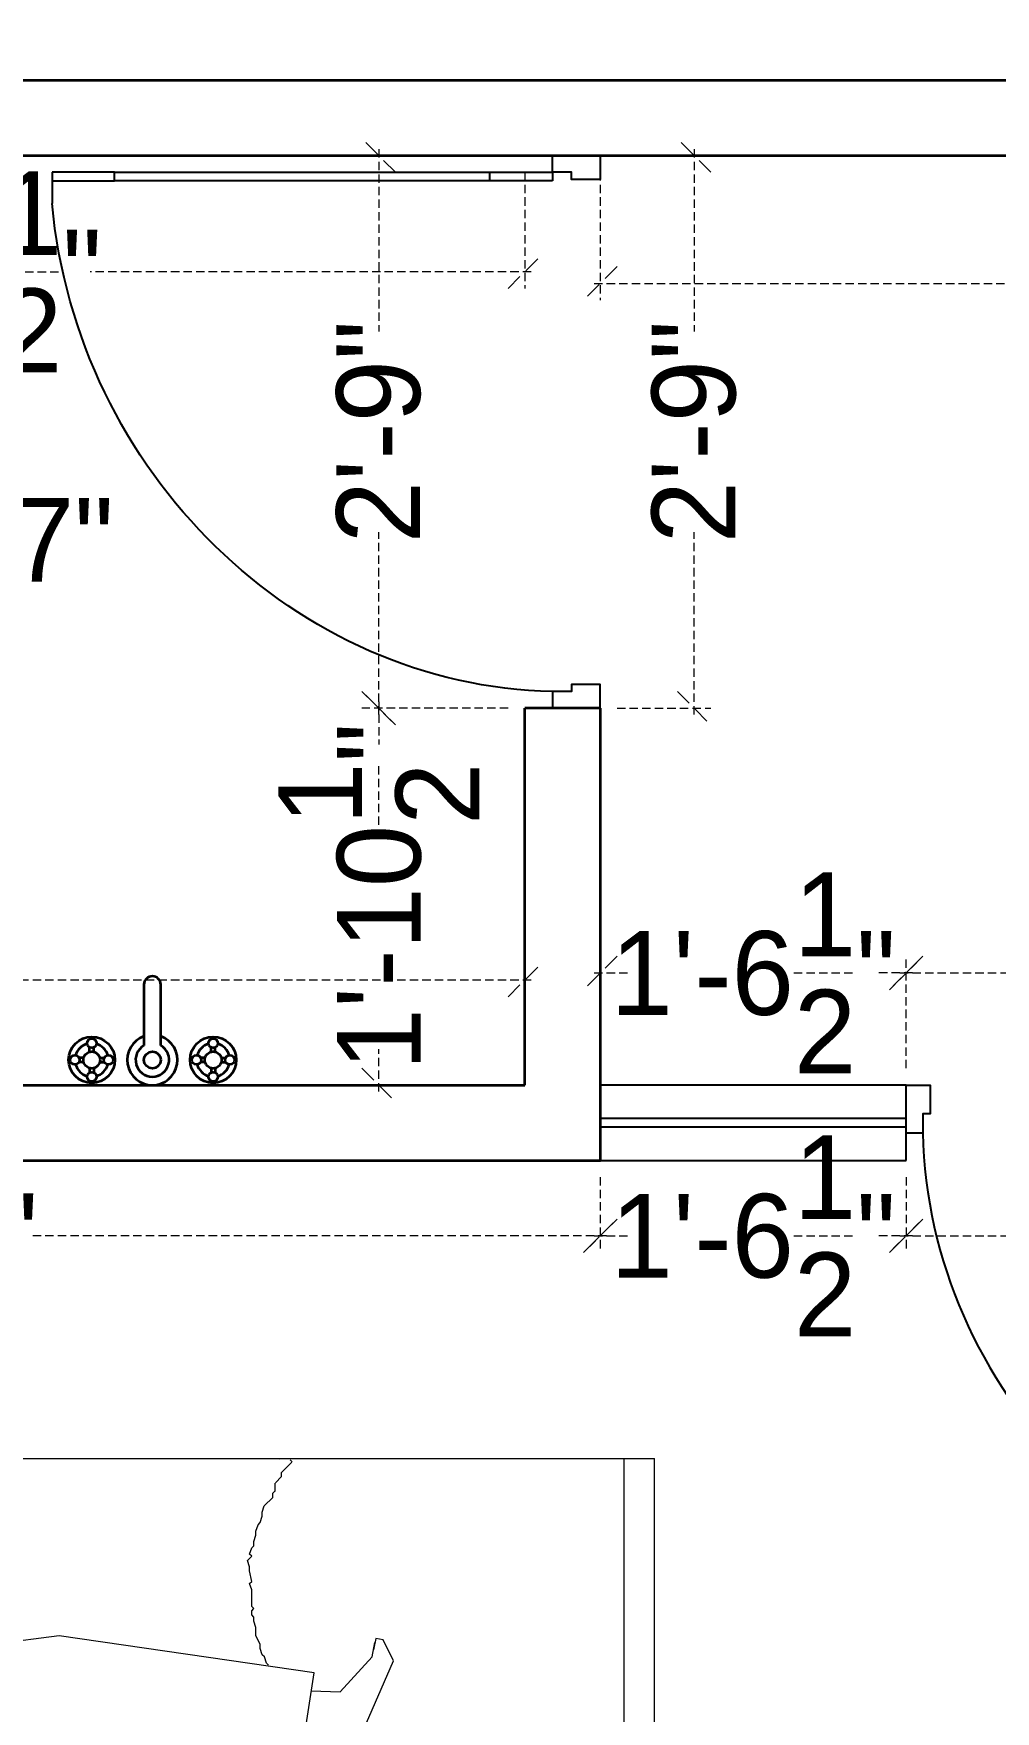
# Model space of a CAD drawing. Header units: millimetres. Extents: x -6808 to 215771, y -89660 to -16303.
# Drawn here: x 107699.4 to 107756.8, y -49524.8 to -49424.6 of the extents above; entities that cross this region are included whole.
import ezdxf

# ---------------------------------------------------------------- set-up
doc = ezdxf.new("R2010")
doc.units = ezdxf.units.MM
doc.header["$PDMODE"] = 35
doc.linetypes.add('DASHED', pattern=[0.75, 0.5, -0.25])
doc.layers.get('0').update_dxf_attribs({"color": 8})
for name, color, linetype, lineweight in [('A- FUR', 34, 'Continuous', 0), ('dim2', 6, 'Continuous', 20), ('FURNITURE 2', 33, 'Continuous', 25), ('furnitures', 12, 'Continuous', 13), ('text', 7, 'Continuous', 25), ('wall', 7, 'Continuous', 35), ('wokg dim', 152, 'DASHED', 18)]:
    doc.layers.add(name, color=color, linetype=linetype, lineweight=lineweight)
doc.layers.add('AR.furniture', color=7, linetype='Continuous', lineweight=35, true_color=0x009e9e)
doc.layers.add('furniture', color=7, linetype='Continuous', lineweight=5, true_color=0xe57b2a)
doc.layers.add('NET 01', color=8, linetype='Continuous')
doc.layers.add('WIN', color=5, linetype='Continuous')
doc.styles.add('SAJ', font='eurr____.ttf')
doc.dimstyles.new('SAJ', dxfattribs={"dimtxt": 5, "dimasz": 2, "dimexe": 1, "dimexo": 1, "dimgap": 0.09375, "dimtad": 0, "dimdec": 1, "dimzin": 0, "dimdsep": 46, "dimlunit": 4, "dimtxsty": 'SAJ', "dimblk": 'OBLIQUE', "dimcen": 0.125, "dimdle": 0.375, "dimadec": 0, "dimazin": 0, "dimtfac": 1, "dimtdec": 1, "dimtofl": 0, "dimtmove": 0, "dimatfit": 3, "dimldrblk": 'OBLIQUE', "dimfxl": 1, "dimtolj": 1, "dimtzin": 0, "dimlwd": 5, "dimlwe": 5, "dimarcsym": 1})

# ---------------------------------------------------------------- blocks, each defined once
blk = doc.blocks.new('QEWFWE')
at = {"layer": 'NET 01'}
for p, q in [((238503.45, 15011.85), (238503.45, 15015.77)), ((238503.45, 15015.77), (238505.41, 15015.77)), ((238503.98, 15015.77), (238503.98, 15011.85)), ((238503.98, 15011.85), (238503.45, 15011.85)), ((238503.45, 15011.85), (238503.45, 14988.32)), ((238503.98, 14988.32), (238503.98, 15011.85)), ((238503.45, 14988.32), (238503.45, 14984.4)), ((238503.98, 14988.32), (238503.45, 14988.32)), ((238503.98, 14984.4), (238503.98, 14988.32)), ((238503.45, 14984.4), (238503.98, 14984.4))]:
    blk.add_line(p, q, dxfattribs=at)
for points in [[(238503.45, 14984.4), (238502.4, 14984.4), (238502.4, 14981.4), (238503.9, 14981.4), (238503.9, 14982.9), (238503.9, 14983.2), (238503.45, 14983.2)], [(238536.02, 14984.4), (238537.07, 14984.4), (238537.07, 14981.4), (238535.57, 14981.4), (238535.57, 14982.9), (238535.57, 14983.2), (238536.02, 14983.2)]]:
    blk.add_lwpolyline(points, close=True, dxfattribs=at)
blk.add_ellipse((238504.18, 14985.62), major_axis=(-29.27, 13.54), ratio=0.925766, start_param=-2.718612, end_param=-1.204625, dxfattribs=at)
blk = doc.blocks.new('_Oblique')
at = {"color": 0, "linetype": 'ByBlock', "lineweight": -2}
blk.add_line((-0.5, -0.5), (0.5, 0.5), dxfattribs=at)
blk = doc.blocks.new('*D626')
at = {"layer": 'Defpoints', "color": 0, "transparency": 16777216}
for p in [(107928.21, -49402.83), (107652.21, -49427.41), (107928.21, -49427.41)]:
    blk.add_point(p, dxfattribs=at)
at = {"layer": 'dim2', "color": 0, "linetype": 'DASHED', "lineweight": 5, "transparency": 16777216}
for p, q in [((107652.21, -49426.41), (107652.21, -49401.83)), ((107928.21, -49426.41), (107928.21, -49401.83)), ((107651.84, -49402.83), (107781.12, -49402.83)), ((107928.59, -49402.83), (107799.31, -49402.83))]:
    blk.add_line(p, q, dxfattribs=at)
at = {"layer": 'dim2', "color": 0, "lineweight": 5, "transparency": 16777216, "xscale": 2, "yscale": 2, "zscale": 2, "rotation": 180}
blk.add_blockref('_Oblique', (107652.21, -49402.83), dxfattribs=at)
at = {"layer": 'dim2', "color": 0, "lineweight": 5, "transparency": 16777216, "xscale": 2, "yscale": 2, "zscale": 2}
blk.add_blockref('_Oblique', (107928.21, -49402.83), dxfattribs=at)
at = {"layer": 'dim2', "color": 0, "transparency": 16777216, "insert": (107790.21, -49402.83), "char_height": 12, "attachment_point": 5, "style": 'SAJ'}
blk.add_mtext("\\A1;23'", dxfattribs=at)
blk = doc.blocks.new('A$C1A9968DB')
at = {"layer": 'furniture', "ltscale": 0.5}
for p, q in [((7.524, 48.637), (8.851, 49.465)), ((8.851, 49.465), (10.509, 49.465)), ((10.509, 49.465), (11.117, 47.699)), ((6.881, 47.337), (7.524, 48.637)), ((3.848, 45.671), (6.881, 47.337)), ((11.117, 47.699), (10.648, 46.106)), ((3.848, 45.671), (0, 41.681)), ((8.701, 45.773), (4.853, 41.783)), ((10.648, 46.106), (8.701, 45.773)), ((11.924, 43.211), (4.853, 41.783)), ((0.296, 40.351), (0, 41.681)), ((0.296, 40.351), (4.883, 39.317)), ((4.883, 39.317), (7.695, 38.873)), ((7.695, 38.873), (9.682, 38.934)), ((9.684, 38.873), (9.98, 29.12)), ((25.343, 38.154), (24.778, 33.849)), ((17.559, 36.804), (16.623, 36.511)), ((22.855, 36.804), (17.559, 36.804)), ((17.59, 36.808), (17.948, 35.509)), ((10.346, 36.284), (10.424, 34.452)), ((15.304, 35.969), (15.149, 35.891)), ((15.459, 36.124), (15.304, 35.969)), ((15.615, 36.124), (15.459, 36.124)), ((15.537, 36.047), (15.692, 36.202)), ((15.692, 36.202), (15.847, 36.279)), ((15.847, 36.279), (16.003, 36.279)), ((16.003, 36.279), (16.313, 36.434)), ((16.313, 36.434), (16.469, 36.512)), ((16.469, 36.512), (16.624, 36.512)), ((16.701, 36.434), (16.658, 36.522)), ((16.857, 36.279), (16.701, 36.434)), ((16.934, 36.124), (16.857, 36.279)), ((16.934, 35.814), (16.934, 36.124)), ((14.761, 35.194), (14.683, 35.039)), ((14.683, 35.039), (14.683, 34.884)), ((14.838, 35.349), (14.761, 35.194)), ((14.993, 35.581), (14.838, 35.504)), ((14.838, 35.504), (14.838, 35.349)), ((15.071, 35.736), (14.993, 35.581)), ((15.149, 35.891), (15.071, 35.736)), ((15.304, 35.039), (15.459, 35.116)), ((15.304, 34.884), (15.304, 35.039)), ((15.459, 35.271), (15.537, 35.426)), ((15.459, 35.116), (15.459, 35.271)), ((15.537, 35.426), (15.692, 35.504)), ((15.692, 35.504), (15.813, 35.625)), ((17, 35.683), (16.934, 35.814)), ((18.542, 35.291), (19.186, 33.721)), ((14.683, 34.884), (14.838, 34.806)), ((14.744, 34.853), (14.715, 34.009)), ((14.838, 34.806), (15.149, 34.806)), ((15.149, 34.806), (15.304, 34.884)), ((24.778, 33.849), (18.922, 34.365)), ((21.375, 31.484), (20.947, 34.186)), ((14.715, 34.009), (14.715, 33.418)), ((18.711, 34.009), (19.341, 33.643)), ((19.341, 33.643), (18.711, 33.418)), ((21.819, 27.051), (21.375, 31.484)), ((9.98, 29.12), (9.684, 27.199)), ((9.684, 27.199), (10.276, 26.608)), ((8.796, 17.445), (9.996, 26.886)), ((10.276, 26.608), (15.307, 26.016)), ((15.307, 26.016), (21.819, 27.051)), ((21.819, 27.051), (22.707, 21.583)), ((15.159, 22.913), (13.975, 12.568)), ((16.491, 22.913), (15.159, 22.913)), ((17.823, 20.401), (16.491, 22.913)), ((22.707, 21.583), (22.115, 21.14)), ((22.115, 21.14), (22.855, 20.253)), ((17.823, 15.524), (17.823, 20.401)), ((22.855, 20.253), (21.375, 15.524)), ((10.72, 4.145), (8.796, 17.445)), ((18.859, 15.081), (17.823, 15.524)), ((21.375, 15.524), (18.859, 15.081)), ((13.975, 12.568), (14.567, 4.736)), ((14.567, 4.736), (10.72, 4.145)), ((14.482, 4.723), (14.558, 3.386)), ((11.666, 4.29), (11.705, 2.781)), ((11.705, 2.781), (9.887, 1.107)), ((14.558, 3.386), (15.165, 2.638)), ((15.165, 2.638), (15.129, 1.677)), ((9.887, 1.107), (9.138, 0.965)), ((13.732, 1.575), (10.101, 0)), ((15.053, 1.648), (13.732, 1.575)), ((10.101, 0), (9, 0.535))]:
    blk.add_line(p, q, dxfattribs=at)
blk.add_lwpolyline([(9, 0.535), (8.926, 0.924), (9.512, 1.036)], dxfattribs=at)
for centre, radius, start, end in [((18.058, 36.38), 7.498, 13.68724, 89.70433), ((11.382, 31.162), 5.226, 49.90029, 101.4337), ((11.46, 29.921), 5.226, 51.46202, 101.4337), ((16.636, 31.025), 4.672, 65.91342, 100.13711), ((11.46, 29.33), 5.226, 51.46202, 101.4337), ((16.713, 29.785), 4.672, 64.68646, 115.31354), ((16.713, 29.194), 4.672, 64.68646, 115.31354)]:
    blk.add_arc(centre, radius, start, end, dxfattribs=at)
at = {"layer": 'furniture', "ltscale": 0.5, "extrusion": (1.33e-14, -5.24506e-16, -1)}
blk.add_ellipse((14.992, 43.847), major_axis=(0, -4.194), ratio=0.740098, start_param=4.712389, end_param=10.995574, dxfattribs=at)
at = {"layer": 'furniture', "ltscale": 0.5, "extrusion": (1.32939e-14, -5.4405e-16, -1)}
blk.add_ellipse((19.382, 14.937), major_axis=(-0.513, -3.715), ratio=0.422098, start_param=4.512692, end_param=7.948784, dxfattribs=at)
blk = doc.blocks.new('ertergrgr')
at = {"layer": 'furnitures', "color": 27, "ltscale": 50}
for p, q in [((-766411.401, 424368.939), (-766482.814, 424368.939)), ((-766482.814, 424290.018), (-766482.814, 424368.939)), ((-766411.401, 424367.146), (-766482.814, 424367.146)), ((-766482.613, 424347.538), (-766482.731, 424347.42)), ((-766481.981, 424346.904), (-766482.601, 424347.524)), ((-766482.731, 424346.789), (-766482.731, 424346.789)), ((-766481.733, 424346.904), (-766481.981, 424346.904)), ((-766481.382, 424346.545), (-766481.754, 424346.916)), ((-766480.865, 424346.533), (-766481.361, 424346.532)), ((-766480.757, 424346.387), (-766480.881, 424346.511)), ((-766480.509, 424346.387), (-766480.757, 424346.387)), ((-766480.014, 424345.891), (-766480.509, 424346.387)), ((-766479.642, 424345.767), (-766480.014, 424345.891)), ((-766479.394, 424345.767), (-766479.642, 424345.767)), ((-766479.022, 424345.643), (-766479.394, 424345.767)), ((-766478.898, 424345.52), (-766479.022, 424345.643)), ((-766478.526, 424345.396), (-766478.898, 424345.52)), ((-766471.83, 424345.645), (-766472.326, 424345.397)), ((-766471.582, 424345.645), (-766471.83, 424345.645)), ((-766471.21, 424345.769), (-766471.582, 424345.645)), ((-766471.086, 424345.893), (-766471.21, 424345.769)), ((-766470.714, 424346.018), (-766471.086, 424345.893)), ((-766470.59, 424346.142), (-766470.714, 424346.018)), ((-766478.278, 424345.396), (-766478.526, 424345.396)), ((-766477.906, 424345.272), (-766478.278, 424345.396)), ((-766477.658, 424345.272), (-766477.906, 424345.272)), ((-766477.534, 424345.148), (-766477.658, 424345.272)), ((-766477.162, 424345.024), (-766477.534, 424345.148)), ((-766477.038, 424345.148), (-766477.162, 424345.024)), ((-766476.79, 424344.9), (-766477.038, 424345.148)), ((-766476.418, 424345.024), (-766476.79, 424344.9)), ((-766476.17, 424345.024), (-766476.418, 424345.024)), ((-766475.55, 424345.148), (-766476.17, 424345.024)), ((-766475.426, 424345.024), (-766475.55, 424345.148)), ((-766475.054, 424345.149), (-766475.426, 424345.024)), ((-766474.31, 424345.149), (-766475.054, 424345.149)), ((-766474.062, 424345.149), (-766474.31, 424345.149)), ((-766473.938, 424345.273), (-766474.062, 424345.149)), ((-766473.814, 424345.149), (-766473.938, 424345.273)), ((-766473.566, 424345.149), (-766473.814, 424345.149)), ((-766473.442, 424345.273), (-766473.566, 424345.149)), ((-766473.194, 424345.273), (-766473.442, 424345.273)), ((-766472.822, 424345.397), (-766473.194, 424345.273)), ((-766472.326, 424345.397), (-766472.822, 424345.397))]:
    blk.add_line(p, q, dxfattribs=at)
at = {"layer": 'A- FUR', "color": 27, "extrusion": (0, 0, -1), "xscale": 1.132284455181866, "yscale": 1.132284455181866, "zscale": -1.132284454635607, "rotation": 179.9999999990779}
blk.add_blockref('A$C1A9968DB', (766482.284, 424353.52), dxfattribs=at)
blk = doc.blocks.new('CVGDRF')
at = {"layer": 'AR.furniture'}
for p, q in [((91951.07, -21891.25), (91951.07, -21894.89)), ((91952.07, -21894.89), (91952.07, -21891.25)), ((91947.82, -21895.27), (91947.82, -21895)), ((91948.07, -21895.27), (91948.07, -21895)), ((91955.07, -21895.27), (91955.07, -21895)), ((91955.32, -21895.27), (91955.32, -21895)), ((91947.46, -21895.63), (91947.2, -21895.63)), ((91947.47, -21895.88), (91947.2, -21895.88)), ((91947.82, -21896.23), (91947.82, -21896.5)), ((91948.07, -21896.23), (91948.07, -21896.5)), ((91948.43, -21895.63), (91948.7, -21895.63)), ((91948.43, -21895.88), (91948.7, -21895.88)), ((91954.71, -21895.63), (91954.45, -21895.63)), ((91954.72, -21895.88), (91954.45, -21895.88)), ((91955.07, -21896.23), (91955.07, -21896.5)), ((91955.32, -21896.23), (91955.32, -21896.5)), ((91955.68, -21895.63), (91955.95, -21895.63)), ((91955.68, -21895.88), (91955.95, -21895.88))]:
    blk.add_line(p, q, dxfattribs=at)
for centre, radius in [((91947.95, -21895.75), 1.38), ((91947.95, -21894.75), 0.28), ((91955.2, -21895.75), 1.38), ((91955.2, -21894.75), 0.28), ((91946.95, -21895.75), 0.28), ((91947.95, -21895.75), 0.5), ((91948.95, -21895.75), 0.28), ((91951.57, -21895.75), 0.5), ((91954.2, -21895.75), 0.28), ((91955.2, -21895.75), 0.5), ((91956.2, -21895.75), 0.28), ((91947.95, -21896.75), 0.28), ((91955.2, -21896.75), 0.28)]:
    blk.add_circle(centre, radius, dxfattribs=at)
for centre, radius, start, end in [((91951.57, -21891.25), 0.5, 0, 180), ((91951.57, -21895.75), 1.5, 109.6514, 70.3603), ((91947.95, -21895.75), 1, 105.2407, 164.2093), ((91947.95, -21895.75), 1, 16.4413, 74.0789), ((91951.57, -21895.75), 1, 120.3431, 59.7554), ((91955.2, -21895.75), 1, 106.12, 164.0884), ((91955.2, -21895.75), 1, 16.2342, 73.9047), ((91947.95, -21895.75), 1, 196.2342, 253.9047), ((91947.95, -21895.75), 1, 286.12, 344.0884), ((91955.2, -21895.75), 1, 196.4413, 254.0789), ((91955.2, -21895.75), 1, 285.2407, 344.2093)]:
    blk.add_arc(centre, radius, start, end, dxfattribs=at)
blk = doc.blocks.new('*D628')
at = {"layer": 'Defpoints', "color": 0, "transparency": 16777216}
for p in [(107661.21, -49491.91), (107733.21, -49491.91), (107733.21, -49496.41)]:
    blk.add_point(p, dxfattribs=at)
at = {"layer": 'wokg dim', "color": 0, "lineweight": 5, "transparency": 16777216}
for p, q in [((107661.21, -49492.91), (107661.21, -49497.41)), ((107733.21, -49492.91), (107733.21, -49497.41)), ((107660.84, -49496.41), (107695.15, -49496.41)), ((107733.59, -49496.41), (107699.28, -49496.41))]:
    blk.add_line(p, q, dxfattribs=at)
at = {"layer": 'wokg dim', "color": 0, "lineweight": 5, "transparency": 16777216, "xscale": 2, "yscale": 2, "zscale": 2, "rotation": 180}
blk.add_blockref('_Oblique', (107661.21, -49496.41), dxfattribs=at)
at = {"layer": 'wokg dim', "color": 0, "lineweight": 5, "transparency": 16777216, "xscale": 2, "yscale": 2, "zscale": 2}
blk.add_blockref('_Oblique', (107733.21, -49496.41), dxfattribs=at)
at = {"layer": 'wokg dim', "color": 0, "transparency": 16777216, "insert": (107697.21, -49496.41), "char_height": 5, "attachment_point": 5, "style": 'SAJ'}
blk.add_mtext("\\A1;6'", dxfattribs=at)
blk = doc.blocks.new('*D629')
at = {"layer": 'Defpoints', "color": 0, "transparency": 16777216}
for p in [(107733.21, -49491.91), (107751.46, -49491.91), (107733.21, -49496.41)]:
    blk.add_point(p, dxfattribs=at)
at = {"layer": 'wokg dim', "color": 0, "lineweight": 5, "transparency": 16777216}
for p, q in [((107733.21, -49492.91), (107733.21, -49497.41)), ((107751.46, -49492.91), (107751.46, -49497.41)), ((107732.84, -49496.41), (107735, -49496.41)), ((107751.84, -49496.41), (107749.68, -49496.41))]:
    blk.add_line(p, q, dxfattribs=at)
at = {"layer": 'wokg dim', "color": 0, "lineweight": 5, "transparency": 16777216, "xscale": 2, "yscale": 2, "zscale": 2, "rotation": 180}
blk.add_blockref('_Oblique', (107733.21, -49496.41), dxfattribs=at)
at = {"layer": 'wokg dim', "color": 0, "lineweight": 5, "transparency": 16777216, "xscale": 2, "yscale": 2, "zscale": 2}
blk.add_blockref('_Oblique', (107751.46, -49496.41), dxfattribs=at)
at = {"layer": 'wokg dim', "color": 0, "transparency": 16777216, "insert": (107742.34, -49496.41), "char_height": 5, "attachment_point": 5, "style": 'SAJ'}
blk.add_mtext('\\A1;1\'-6{\\H1.000000x;\\S1/2;}"', dxfattribs=at)
blk = doc.blocks.new('*D630')
at = {"layer": 'Defpoints', "color": 0, "transparency": 16777216}
for p in [(107656.71, -49479.07), (107728.71, -49479.07), (107728.71, -49481.14)]:
    blk.add_point(p, dxfattribs=at)
at = {"layer": 'wokg dim', "color": 0, "lineweight": 5, "transparency": 16777216}
for p, q in [((107656.71, -49480.07), (107656.71, -49482.14)), ((107728.71, -49480.07), (107728.71, -49482.14)), ((107656.34, -49481.14), (107690.65, -49481.14)), ((107729.09, -49481.14), (107694.78, -49481.14))]:
    blk.add_line(p, q, dxfattribs=at)
at = {"layer": 'wokg dim', "color": 0, "lineweight": 5, "transparency": 16777216, "xscale": 2, "yscale": 2, "zscale": 2, "rotation": 180}
blk.add_blockref('_Oblique', (107656.71, -49481.14), dxfattribs=at)
at = {"layer": 'wokg dim', "color": 0, "lineweight": 5, "transparency": 16777216, "xscale": 2, "yscale": 2, "zscale": 2}
blk.add_blockref('_Oblique', (107728.71, -49481.14), dxfattribs=at)
at = {"layer": 'wokg dim', "color": 0, "transparency": 16777216, "insert": (107692.71, -49481.14), "char_height": 5, "attachment_point": 5, "style": 'SAJ'}
blk.add_mtext("\\A1;6'", dxfattribs=at)
blk = doc.blocks.new('*D632')
at = {"layer": 'Defpoints', "color": 0, "transparency": 16777216}
for p in [(107728.71, -49464.91), (107719.99, -49487.41), (107728.71, -49487.41)]:
    blk.add_point(p, dxfattribs=at)
at = {"layer": 'wokg dim', "color": 0, "lineweight": 5, "transparency": 16777216}
for p, q in [((107727.71, -49464.91), (107718.99, -49464.91)), ((107719.99, -49464.54), (107719.99, -49467.07)), ((107719.99, -49487.79), (107719.99, -49485.26)), ((107727.71, -49487.41), (107718.99, -49487.41))]:
    blk.add_line(p, q, dxfattribs=at)
at = {"layer": 'wokg dim', "color": 0, "lineweight": 5, "transparency": 16777216, "xscale": 2, "yscale": 2, "zscale": 2}
for p, rotation in [((107719.99, -49464.91), 90), ((107719.99, -49487.41), 270)]:
    blk.add_blockref('_Oblique', p, dxfattribs=dict(at, rotation=rotation))
at = {"layer": 'wokg dim', "color": 0, "transparency": 16777216, "insert": (107719.99, -49476.16), "char_height": 5, "attachment_point": 5, "rotation": 90, "style": 'SAJ'}
blk.add_mtext('\\A1;1\'-10{\\H1.000000x;\\S1/2;}"', dxfattribs=at)
blk = doc.blocks.new('*D633')
at = {"layer": 'Defpoints', "color": 0, "transparency": 16777216}
for p in [(107719.99, -49431.91), (107728.71, -49431.91), (107728.71, -49464.91)]:
    blk.add_point(p, dxfattribs=at)
at = {"layer": 'wokg dim', "color": 0, "lineweight": 5, "transparency": 16777216}
for p, q in [((107727.71, -49431.91), (107718.99, -49431.91)), ((107719.99, -49431.54), (107719.99, -49442.43)), ((107719.99, -49465.29), (107719.99, -49454.4)), ((107727.71, -49464.91), (107718.99, -49464.91))]:
    blk.add_line(p, q, dxfattribs=at)
at = {"layer": 'wokg dim', "color": 0, "lineweight": 5, "transparency": 16777216, "xscale": 2, "yscale": 2, "zscale": 2}
for p, rotation in [((107719.99, -49431.91), 90), ((107719.99, -49464.91), 270)]:
    blk.add_blockref('_Oblique', p, dxfattribs=dict(at, rotation=rotation))
at = {"layer": 'wokg dim', "color": 0, "transparency": 16777216, "insert": (107719.99, -49448.41), "char_height": 5, "attachment_point": 5, "rotation": 90, "style": 'SAJ'}
blk.add_mtext('\\A1;2\'-9"', dxfattribs=at)
blk = doc.blocks.new('*D634')
at = {"layer": 'Defpoints', "color": 0, "transparency": 16777216}
for p in [(107661.21, -49431.91), (107728.71, -49431.91), (107661.21, -49438.85)]:
    blk.add_point(p, dxfattribs=at)
at = {"layer": 'wokg dim', "color": 0, "lineweight": 5, "transparency": 16777216}
for p, q in [((107661.21, -49432.91), (107661.21, -49439.85)), ((107728.71, -49432.91), (107728.71, -49439.85)), ((107660.84, -49438.85), (107687.17, -49438.85)), ((107729.09, -49438.85), (107702.76, -49438.85))]:
    blk.add_line(p, q, dxfattribs=at)
at = {"layer": 'wokg dim', "color": 0, "lineweight": 5, "transparency": 16777216, "xscale": 2, "yscale": 2, "zscale": 2, "rotation": 180}
blk.add_blockref('_Oblique', (107661.21, -49438.85), dxfattribs=at)
at = {"layer": 'wokg dim', "color": 0, "lineweight": 5, "transparency": 16777216, "xscale": 2, "yscale": 2, "zscale": 2}
blk.add_blockref('_Oblique', (107728.71, -49438.85), dxfattribs=at)
at = {"layer": 'wokg dim', "color": 0, "transparency": 16777216, "insert": (107694.96, -49438.85), "char_height": 5, "attachment_point": 5, "style": 'SAJ'}
blk.add_mtext('\\A1;5\'-7{\\H1.000000x;\\S1/2;}"', dxfattribs=at)
blk = doc.blocks.new('*D636')
at = {"layer": 'Defpoints', "color": 0, "transparency": 16777216}
for p in [(107733.21, -49431.91), (107919.21, -49431.91), (107733.21, -49439.55)]:
    blk.add_point(p, dxfattribs=at)
at = {"layer": 'wokg dim', "color": 0, "lineweight": 5, "transparency": 16777216}
for p, q in [((107733.21, -49432.91), (107733.21, -49440.55)), ((107919.21, -49432.91), (107919.21, -49440.55)), ((107732.84, -49439.55), (107818.93, -49439.55)), ((107919.59, -49439.55), (107833.5, -49439.55))]:
    blk.add_line(p, q, dxfattribs=at)
at = {"layer": 'wokg dim', "color": 0, "lineweight": 5, "transparency": 16777216, "xscale": 2, "yscale": 2, "zscale": 2}
for p, rotation in [((107733.21, -49439.55), 179.9999999999976), ((107919.21, -49439.55), 359.9999999999978)]:
    blk.add_blockref('_Oblique', p, dxfattribs=dict(at, rotation=rotation))
at = {"layer": 'wokg dim', "color": 0, "transparency": 16777216, "insert": (107826.21, -49439.55), "char_height": 5, "attachment_point": 5, "style": 'SAJ'}
blk.add_mtext('\\A1;15\'-6"', dxfattribs=at)
blk = doc.blocks.new('*D643')
at = {"layer": 'Defpoints', "color": 0, "transparency": 16777216}
for p in [(107784.46, -49480.72), (107751.46, -49487.41), (107784.46, -49487.41)]:
    blk.add_point(p, dxfattribs=at)
at = {"layer": 'wokg dim', "color": 0, "lineweight": 5, "transparency": 16777216}
for p, q in [((107751.46, -49486.41), (107751.46, -49479.72)), ((107784.46, -49486.41), (107784.46, -49479.72)), ((107751.09, -49480.72), (107761.98, -49480.72)), ((107784.84, -49480.72), (107773.95, -49480.72))]:
    blk.add_line(p, q, dxfattribs=at)
at = {"layer": 'wokg dim', "color": 0, "lineweight": 5, "transparency": 16777216, "xscale": 2, "yscale": 2, "zscale": 2, "rotation": 180}
blk.add_blockref('_Oblique', (107751.46, -49480.72), dxfattribs=at)
at = {"layer": 'wokg dim', "color": 0, "lineweight": 5, "transparency": 16777216, "xscale": 2, "yscale": 2, "zscale": 2}
blk.add_blockref('_Oblique', (107784.46, -49480.72), dxfattribs=at)
at = {"layer": 'wokg dim', "color": 0, "transparency": 16777216, "insert": (107767.96, -49480.72), "char_height": 5, "attachment_point": 5, "style": 'SAJ'}
blk.add_mtext('\\A1;2\'-9"', dxfattribs=at)
blk = doc.blocks.new('*D644')
at = {"layer": 'Defpoints', "color": 0, "transparency": 16777216}
for p in [(107751.46, -49480.72), (107733.21, -49487.41), (107751.46, -49487.41)]:
    blk.add_point(p, dxfattribs=at)
at = {"layer": 'wokg dim', "color": 0, "lineweight": 5, "transparency": 16777216}
for p, q in [((107733.21, -49486.41), (107733.21, -49479.72)), ((107751.46, -49486.41), (107751.46, -49479.72)), ((107732.84, -49480.72), (107735, -49480.72)), ((107751.84, -49480.72), (107749.68, -49480.72))]:
    blk.add_line(p, q, dxfattribs=at)
at = {"layer": 'wokg dim', "color": 0, "lineweight": 5, "transparency": 16777216, "xscale": 2, "yscale": 2, "zscale": 2, "rotation": 180}
blk.add_blockref('_Oblique', (107733.21, -49480.72), dxfattribs=at)
at = {"layer": 'wokg dim', "color": 0, "lineweight": 5, "transparency": 16777216, "xscale": 2, "yscale": 2, "zscale": 2}
blk.add_blockref('_Oblique', (107751.46, -49480.72), dxfattribs=at)
at = {"layer": 'wokg dim', "color": 0, "transparency": 16777216, "insert": (107742.34, -49480.72), "char_height": 5, "attachment_point": 5, "style": 'SAJ'}
blk.add_mtext('\\A1;1\'-6{\\H1.000000x;\\S1/2;}"', dxfattribs=at)
blk = doc.blocks.new('*D645')
at = {"layer": 'Defpoints', "color": 0, "transparency": 16777216}
for p in [(107733.21, -49431.91), (107733.21, -49464.91), (107738.81, -49464.91)]:
    blk.add_point(p, dxfattribs=at)
at = {"layer": 'wokg dim', "color": 0, "lineweight": 5, "transparency": 16777216}
for p, q in [((107734.21, -49431.91), (107739.81, -49431.91)), ((107738.81, -49431.54), (107738.81, -49442.43)), ((107738.81, -49465.29), (107738.81, -49454.4)), ((107734.21, -49464.91), (107739.81, -49464.91))]:
    blk.add_line(p, q, dxfattribs=at)
at = {"layer": 'wokg dim', "color": 0, "lineweight": 5, "transparency": 16777216, "xscale": 2, "yscale": 2, "zscale": 2}
for p, rotation in [((107738.81, -49431.91), 90), ((107738.81, -49464.91), 270)]:
    blk.add_blockref('_Oblique', p, dxfattribs=dict(at, rotation=rotation))
at = {"layer": 'wokg dim', "color": 0, "transparency": 16777216, "insert": (107738.81, -49448.41), "char_height": 5, "attachment_point": 5, "rotation": 90, "style": 'SAJ'}
blk.add_mtext('\\A1;2\'-9"', dxfattribs=at)
blk = doc.blocks.new('*D646')
at = {"layer": 'Defpoints', "color": 0, "transparency": 16777216}
for p in [(107751.46, -49491.91), (107784.46, -49491.91), (107784.46, -49496.41)]:
    blk.add_point(p, dxfattribs=at)
at = {"layer": 'wokg dim', "color": 0, "lineweight": 5, "transparency": 16777216}
for p, q in [((107751.46, -49492.91), (107751.46, -49497.41)), ((107784.46, -49492.91), (107784.46, -49497.41)), ((107751.09, -49496.41), (107761.98, -49496.41)), ((107784.84, -49496.41), (107773.95, -49496.41))]:
    blk.add_line(p, q, dxfattribs=at)
at = {"layer": 'wokg dim', "color": 0, "lineweight": 5, "transparency": 16777216, "xscale": 2, "yscale": 2, "zscale": 2, "rotation": 180}
blk.add_blockref('_Oblique', (107751.46, -49496.41), dxfattribs=at)
at = {"layer": 'wokg dim', "color": 0, "lineweight": 5, "transparency": 16777216, "xscale": 2, "yscale": 2, "zscale": 2}
blk.add_blockref('_Oblique', (107784.46, -49496.41), dxfattribs=at)
at = {"layer": 'wokg dim', "color": 0, "transparency": 16777216, "insert": (107767.96, -49496.41), "char_height": 5, "attachment_point": 5, "style": 'SAJ'}
blk.add_mtext('\\A1;2\'-9"', dxfattribs=at)

msp = doc.modelspace()

# ---------------------------------------------------------------- linework, layer by layer
at = {"layer": 'wall', "color": 1}
for p, q in [((107652.213, -49427.415), (107928.213, -49427.415)), ((107656.713, -49431.915), (107923.713, -49431.915)), ((107728.713, -49487.415), (107728.713, -49464.915)), ((107733.213, -49464.915), (107728.713, -49464.915)), ((107733.213, -49487.415), (107733.213, -49464.915)), ((107656.713, -49487.415), (107728.713, -49487.415)), ((107733.213, -49491.915), (107733.213, -49487.415)), ((107656.713, -49491.915), (107733.213, -49491.915))]:
    msp.add_line(p, q, dxfattribs=at)
at = {"layer": 'WIN'}
for p, q in [((107751.463, -49487.415), (107733.213, -49487.415)), ((107751.463, -49491.915), (107751.463, -49487.415)), ((107751.463, -49489.415), (107733.213, -49489.415)), ((107733.213, -49489.915), (107751.463, -49489.915)), ((107733.213, -49491.915), (107751.463, -49491.915))]:
    msp.add_line(p, q, dxfattribs=at)

# ---------------------------------------------------------------- block references
at = {"linetype": 'ByBlock', "lineweight": 20, "yscale": 0.9518673649145052, "zscale": 0.9518673649145052}
for p, xscale, rotation in [((121993.515, 177590.733), -0.9518673649145052, 90), ((334807.112, -35227.113), 0.9518673649145052, 180)]:
    msp.add_blockref('QEWFWE', p, dxfattribs=dict(at, xscale=xscale, rotation=rotation))
at = {"layer": 'AR.furniture'}
msp.add_blockref('CVGDRF', (15754.911, -27590.163), dxfattribs=at)
at = {"layer": 'FURNITURE 2', "xscale": 1.010278441972019, "yscale": 1.010278441972019, "zscale": 1.010278441972019, "rotation": 270.0000000133387}
msp.add_blockref('ertergrgr', (-320994.345, -823870.768), dxfattribs=at)

# ---------------------------------------------------------------- texts
at = {"layer": 'text', "ltscale": 2, "insert": (107669.384, -49444.025), "char_height": 6, "width": 244.74508, "attachment_point": 1, "style": 'SAJ'}
msp.add_mtext('\\A1;{\\fCentury Gothic|b0|i0|c0|p34; \\H0.83333x; TOILET\\P6\'-0" X 4\'-7"}', dxfattribs=at)

# ---------------------------------------------------------------- dimensions: what is measured, and where the dimension line sits
at = {"layer": 'dim2'}
dim = msp.add_linear_dim(base=(107928.213, -49402.829), p1=(107652.213, -49427.415), p2=(107928.213, -49427.415), angle=0, dimstyle='SAJ', override={"dimtxt": 12}, dxfattribs=at)
dim.commit()
dim.dimension.update_dxf_attribs({"geometry": '*D626', "text_midpoint": (107790.213, -49402.829), "dimtype": 161})
at = {"layer": 'wokg dim'}
for p1, p2, distance, picture, middle in [((107728.713, -49464.915), (107728.713, -49431.915), 8.728, '*D633', (107719.986, -49448.415)), ((107733.213, -49431.915), (107733.213, -49464.915), 5.597, '*D645', (107738.811, -49448.415)), ((107728.713, -49431.915), (107661.213, -49431.915), 6.935, '*D634', (107694.963, -49438.85)), ((107919.213, -49431.915), (107733.213, -49431.915), 7.637, '*D636', (107826.213, -49439.552)), ((107728.713, -49464.915), (107728.713, -49487.415), -8.728, '*D632', (107719.986, -49476.165)), ((107733.213392, -49487.4149839), (107751.4633923, -49487.4149839), 6.6983837, '*D644', (107742.3383921, -49480.7166002)), ((107656.713, -49479.074), (107728.713, -49479.074), -2.067, '*D630', (107692.713, -49481.141)), ((107751.463, -49487.415), (107784.463, -49487.415), 6.698, '*D643', (107767.963, -49480.717)), ((107751.463391962, -49491.914983926), (107733.213391962, -49491.914983926), 4.5, '*D629', (107742.338391962, -49496.414983926)), ((107661.213, -49491.915), (107733.213, -49491.915), -4.5, '*D628', (107697.213, -49496.415)), ((107751.463, -49491.915), (107784.463, -49491.915), -4.5, '*D646', (107767.963, -49496.415))]:
    dim = msp.add_aligned_dim(p1=p1, p2=p2, distance=distance, dimstyle='SAJ', override={"dimfxl": 4}, dxfattribs=at)
    dim.commit()
    dim.dimension.update_dxf_attribs({"geometry": picture, "text_midpoint": middle})

doc.saveas('drawing.dxf')
